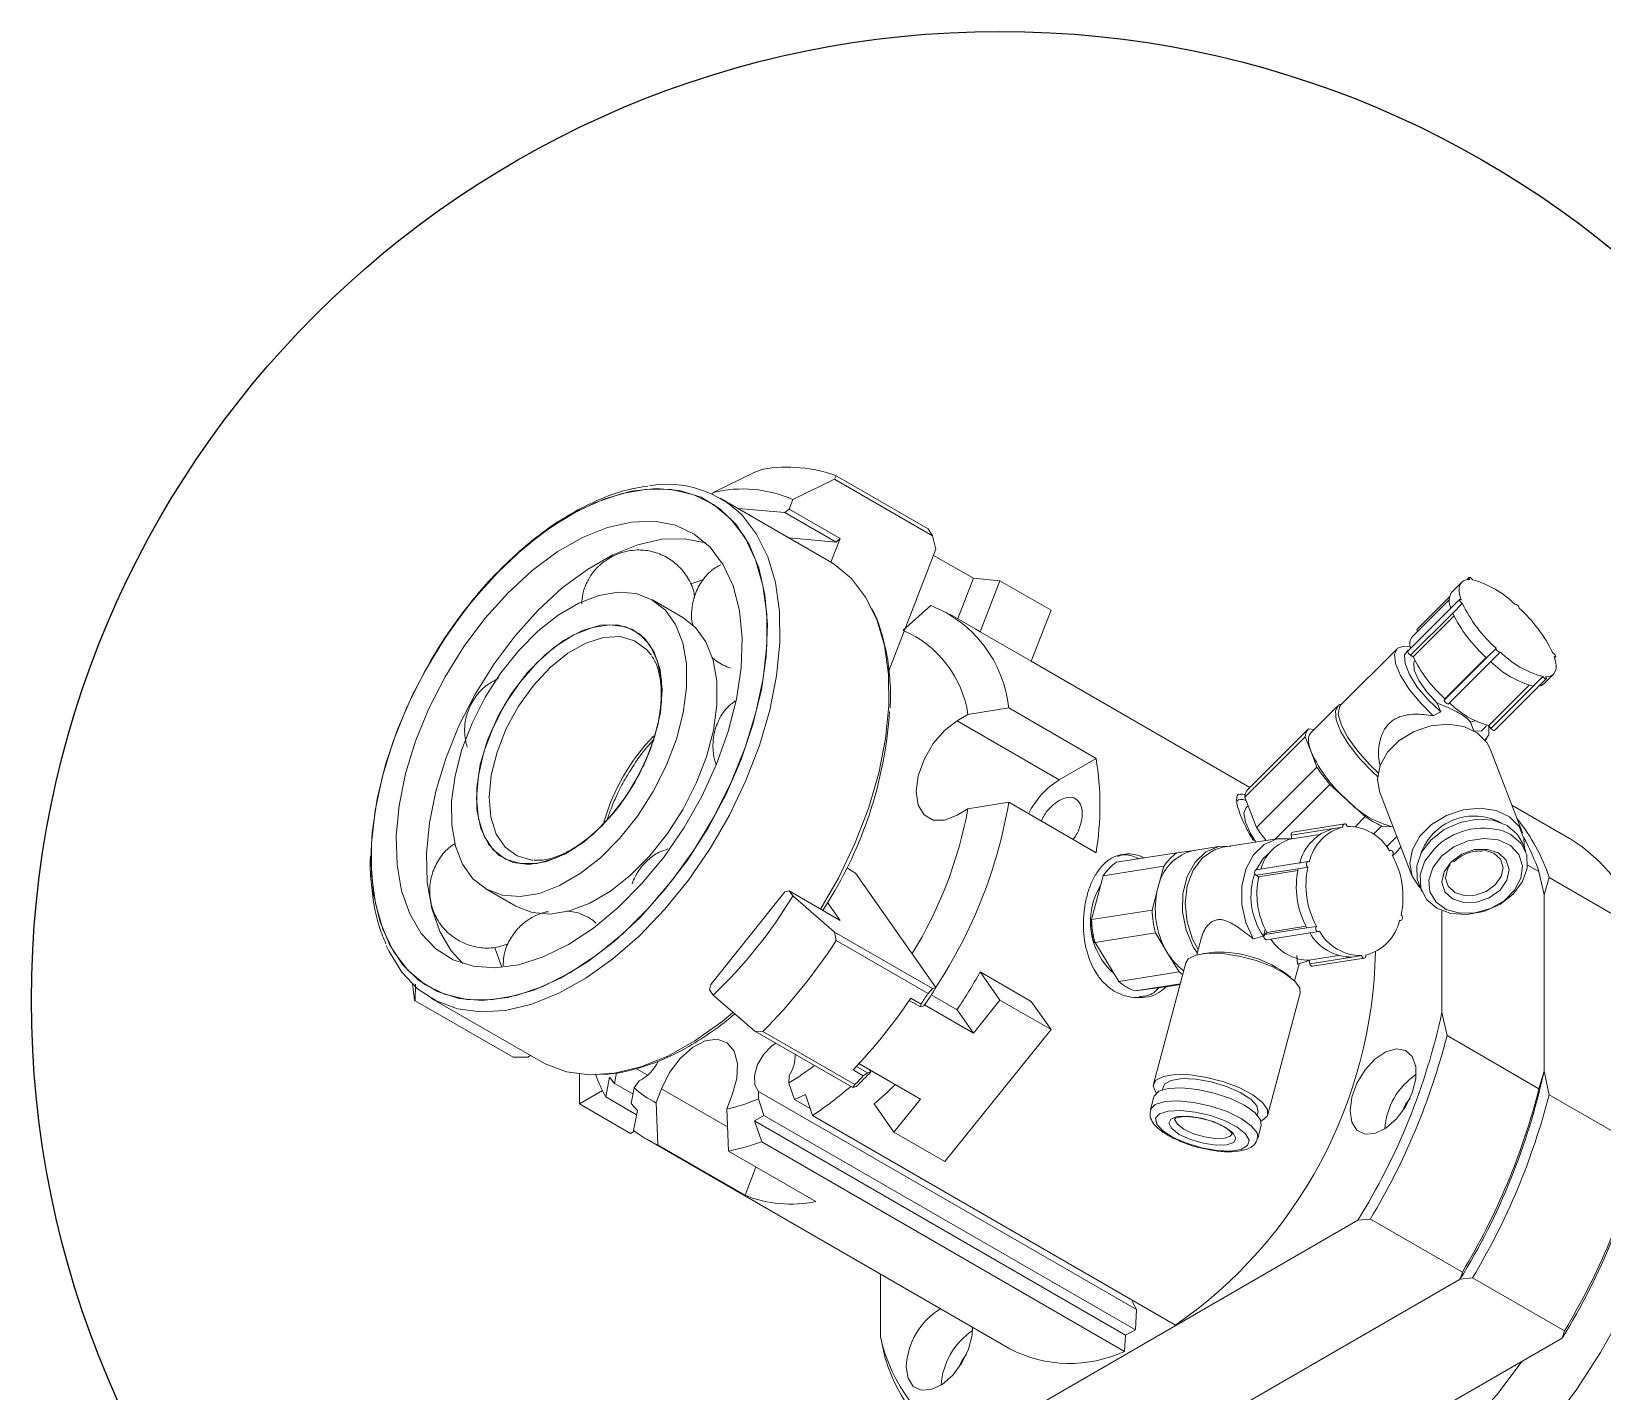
# Model space of a CAD drawing. Header units: millimetres. Extents: x 19 to 1665, y -46 to 1184.
# Drawn here: x 1199.2 to 1308, y 527.1 to 621.3 of the extents above; entities that cross this region are included whole.
import ezdxf

# ---------------------------------------------------------------- set-up
doc = ezdxf.new("R2010")
doc.units = ezdxf.units.MM
doc.header["$LTSCALE"] = 4
doc.layers.add('13', color=6, linetype='Continuous')

msp = doc.modelspace()

# ---------------------------------------------------------------- linework, layer by layer
at = {"color": 7, "linetype": 'Continuous', "lineweight": 18}
for p, q in [((1249.85, 590.95), (1249.29, 590.76)), ((1246.4, 589.35), (1249.29, 590.76)), ((1254.8, 590.27), (1251.91, 588.85)), ((1254.8, 590.27), (1254.92, 590.5)), ((1261.58, 586.35), (1254.8, 590.27)), ((1254.92, 590.5), (1261.28, 586.83)), ((1246.4, 589.35), (1246.36, 589.23)), ((1254.44, 584.59), (1246.89, 588.95)), ((1251.66, 588.2), (1251.91, 588.85)), ((1248.12, 588.24), (1251.37, 587.95)), ((1251.37, 587.95), (1251.66, 588.2)), ((1254.91, 585.91), (1251.37, 587.95)), ((1251.66, 588.2), (1255.2, 586.16)), ((1261.28, 586.83), (1261.58, 586.35)), ((1251.66, 586.2), (1254.91, 585.91)), ((1254.56, 584.52), (1255.2, 586.16)), ((1255.2, 586.16), (1254.91, 585.91)), ((1261.83, 585.41), (1261.58, 586.35)), ((1258.57, 577), (1261.83, 585.41)), ((1264.42, 583.4), (1261.67, 584.99)), ((1264.42, 583.4), (1263.34, 580.61)), ((1266.26, 583.23), (1264.42, 583.4)), ((1298.75, 583.45), (1298.6, 583.3)), ((1266.26, 583.23), (1264.89, 579.7)), ((1269.8, 581.19), (1266.26, 583.23)), ((1298.25, 583.13), (1297.58, 582.47)), ((1244.29, 580.69), (1242.2, 581.9)), ((1259.57, 579.8), (1261.48, 581.51)), ((1269.8, 581.19), (1268.43, 577.66)), ((1298.1, 581.93), (1294.51, 578.35)), ((1297.4, 581.93), (1294.83, 579.38)), ((1297.41, 582.12), (1295.16, 579.87)), ((1298.29, 581.66), (1297.63, 580.99)), ((1301.93, 581.62), (1301.92, 581.61)), ((1245.18, 579.99), (1244.29, 580.69)), ((1264.6, 579.88), (1262.79, 580.92)), ((1297.63, 580.99), (1294.71, 578.08)), ((1297.72, 580.8), (1294.88, 577.97)), ((1264.89, 579.7), (1268.43, 577.66)), ((1241.79, 578.47), (1242.12, 578.07)), ((1293.77, 578.52), (1289.88, 574.64)), ((1294.88, 577.97), (1294.71, 578.08)), ((1299.97, 577.89), (1297.04, 574.97)), ((1299.94, 577.92), (1297.08, 575.06)), ((1297.33, 574.7), (1300.92, 578.28)), ((1300.63, 578.55), (1299.97, 577.89)), ((1304.68, 577.9), (1304.75, 577.97)), ((1283.58, 568.92), (1268.43, 577.67)), ((1302.92, 575.99), (1300.13, 573.2)), ((1303.19, 575.93), (1300.27, 573.01)), ((1300.51, 572.86), (1304.1, 576.44)), ((1303.86, 576.59), (1303.19, 575.93)), ((1303.94, 576.1), (1304.6, 576.76)), ((1296.79, 574.15), (1296.55, 574.76)), ((1297.04, 574.97), (1297.08, 575.06)), ((1264.05, 573.96), (1263.29, 573.53)), ((1270.37, 569.45), (1263.29, 573.53)), ((1266.87, 574.42), (1264.05, 573.96)), ((1272.92, 570.93), (1266.87, 574.42)), ((1289.67, 574.58), (1287.81, 572.73)), ((1296.27, 573.88), (1296.79, 574.15)), ((1298.85, 573.43), (1299.17, 573.53)), ((1283.22, 568.25), (1287.41, 572.43)), ((1287.6, 572.94), (1283.42, 568.76)), ((1287.81, 571.38), (1287.41, 572.43)), ((1287.64, 572.97), (1288.03, 572.94)), ((1298.85, 573.43), (1299.08, 572.84)), ((1300.27, 573.01), (1300.13, 573.2)), ((1241.92, 571.82), (1242.27, 572.22)), ((1288.21, 570.33), (1287.81, 571.38)), ((1299.87, 572.18), (1299.98, 572.29)), ((1302.45, 565.77), (1300.21, 571.58)), ((1272.92, 570.93), (1270.37, 569.45)), ((1284.03, 566.15), (1288.21, 570.33)), ((1283.22, 568.25), (1284.03, 566.15)), ((1289.12, 569.13), (1285.32, 565.34)), ((1290.34, 568.01), (1289.12, 569.13)), ((1292.56, 568.63), (1294.8, 562.82)), ((1263.29, 567), (1264.05, 567.43)), ((1264.05, 567.43), (1266.87, 567.89)), ((1266.87, 567.89), (1272.92, 564.39)), ((1283.45, 567.65), (1283.32, 567.53)), ((1291.57, 566.9), (1290.34, 568.01)), ((1305.72, 565.38), (1301.71, 567.7)), ((1289.36, 566.07), (1286.44, 565.61)), ((1290.14, 566.4), (1286.55, 565.83)), ((1290.02, 566.17), (1289.36, 566.07)), ((1290.86, 566.2), (1291.57, 566.9)), ((1292.14, 565.68), (1292.7, 566.24)), ((1293.51, 566.18), (1292.7, 566.24)), ((1281.55, 564.85), (1279.69, 564.55)), ((1285.59, 565.38), (1281.7, 564.77)), ((1286.47, 565.36), (1286.44, 565.61)), ((1288.41, 565.67), (1286.47, 565.36)), ((1293.04, 564.81), (1293.76, 565.52)), ((1293.04, 564.81), (1293.76, 565.52)), ((1293.14, 564.9), (1293.09, 564.75)), ((1302.68, 564.49), (1302.43, 565.11)), ((1274.33, 563.74), (1278.51, 564.39)), ((1278.51, 564.39), (1279.71, 564.56)), ((1287.6, 563.78), (1284.02, 563.22)), ((1293.32, 564.56), (1293.23, 564.55)), ((1256.26, 562.99), (1255.65, 563.34)), ((1261.83, 555.06), (1256.26, 562.99)), ((1273.42, 562.8), (1272.61, 559.77)), ((1273.42, 562.8), (1277.61, 563.46)), ((1277.2, 561.94), (1277.61, 563.46)), ((1286.93, 563.29), (1284, 562.84)), ((1284.18, 562.73), (1284, 562.84)), ((1286.9, 563.16), (1284.18, 562.73)), ((1287.59, 563.4), (1286.93, 563.29)), ((1302.81, 563.54), (1303.6, 563.09)), ((1303.95, 561.48), (1303.6, 563.09)), ((1304.31, 562.68), (1303.95, 561.48)), ((1310.67, 559), (1304.31, 562.68)), ((1230.65, 561.89), (1232.74, 560.69)), ((1251.37, 561.68), (1246.23, 555.28)), ((1251.66, 561.75), (1251.37, 561.68)), ((1251.91, 561.4), (1251.66, 561.75)), ((1255.2, 559.71), (1251.66, 561.75)), ((1276.8, 560.43), (1277.2, 561.94)), ((1295.25, 562.34), (1295.49, 561.72)), ((1251.91, 561.4), (1254.8, 558.9)), ((1254, 560.4), (1254.62, 561.4)), ((1255.2, 559.71), (1254.33, 560.94)), ((1303.95, 549.26), (1303.95, 561.48)), ((1272.61, 559.77), (1276.8, 560.43)), ((1293.94, 559.7), (1294.03, 559.71)), ((1296.88, 553.34), (1296.88, 560.37)), ((1254.92, 558.32), (1254.8, 558.9)), ((1254.8, 558.9), (1261.58, 554.99)), ((1261.28, 554.64), (1254.92, 558.32)), ((1277.03, 558.84), (1272.85, 558.18)), ((1277.85, 557.49), (1277.03, 558.84)), ((1280.23, 558.54), (1279.91, 557.33)), ((1283.81, 558.44), (1284.52, 558.62)), ((1284.52, 558.62), (1284.64, 559.07)), ((1287.52, 559.19), (1284.6, 558.73)), ((1284.6, 558.73), (1284.74, 558.88)), ((1284.73, 558.37), (1288.32, 558.93)), ((1287.46, 559.3), (1284.74, 558.88)), ((1288.19, 559.29), (1287.52, 559.19)), ((1272.85, 558.18), (1274.49, 555.49)), ((1278.67, 556.14), (1277.85, 557.49)), ((1280.77, 557.47), (1280.28, 557.4)), ((1286.82, 557.29), (1286.87, 556.67)), ((1289.71, 557.28), (1287.69, 556.96)), ((1291.32, 557.28), (1290.65, 557.17)), ((1264.89, 556.14), (1268.43, 554.1)), ((1266.26, 554.19), (1264.89, 556.14)), ((1274.49, 555.49), (1278.67, 556.14)), ((1279.14, 556.78), (1276.9, 548.38)), ((1286.67, 555.53), (1286.98, 556.69)), ((1287.7, 556.93), (1286.87, 556.67)), ((1287.73, 556.71), (1287.69, 556.96)), ((1290.65, 557.17), (1287.73, 556.71)), ((1287.91, 556.53), (1291.5, 557.09)), ((1225.79, 555.29), (1225.77, 554.15)), ((1246.23, 555.28), (1246.15, 554.9)), ((1261.58, 554.99), (1261.83, 555.06)), ((1275.62, 554.83), (1278.75, 555.32)), ((1275.62, 554.83), (1278.07, 555.16)), ((1278.07, 555.16), (1278.74, 555.27)), ((1286.39, 555.77), (1285.99, 556.08)), ((1225.72, 554.18), (1225.77, 554.15)), ((1225.77, 554.15), (1232.55, 550.23)), ((1226.89, 554.31), (1234.44, 549.95)), ((1246.15, 554.9), (1246.4, 554.54)), ((1249.29, 552.05), (1246.4, 554.54)), ((1260.75, 553.72), (1259.98, 554.17)), ((1260.09, 554.32), (1260.8, 553.91)), ((1261.58, 554.99), (1261.28, 554.64)), ((1261.5, 554.55), (1263.29, 553.52)), ((1264.42, 551.91), (1266.26, 554.19)), ((1266.26, 554.19), (1269.8, 552.15)), ((1269.8, 552.15), (1268.43, 554.1)), ((1284.82, 546.27), (1287.06, 554.66)), ((1260.8, 553.91), (1260.75, 553.72)), ((1261, 553.79), (1260.75, 553.72)), ((1261.04, 553.86), (1264.42, 551.91)), ((1264.42, 551.91), (1263.29, 553.52)), ((1296.88, 553.34), (1297.24, 551.73)), ((1249.29, 552.05), (1249.85, 552.02)), ((1256.07, 548.13), (1249.29, 552.05)), ((1249.85, 552.02), (1256.22, 548.35)), ((1269.8, 552.15), (1262.45, 543.01)), ((1297.24, 551.73), (1303.6, 548.05)), ((1232.55, 550.23), (1233.56, 550.24)), ((1233.56, 550.24), (1233.75, 550.35)), ((1256.32, 549.59), (1257.08, 549.15)), ((1260.75, 547.33), (1256.5, 549.79)), ((1237.13, 549.07), (1237.13, 547)), ((1238.97, 547.48), (1239.22, 548.86)), ((1239.22, 548.86), (1239.56, 548.42)), ((1239.7, 549.16), (1239.56, 548.42)), ((1240.92, 548.12), (1241.28, 548.6)), ((1241.08, 549.44), (1241.87, 548.99)), ((1251.65, 548.44), (1251.67, 548.96)), ((1256.8, 548.94), (1256.09, 549.35)), ((1257.08, 549.15), (1256.8, 548.94)), ((1257.08, 549.15), (1257.32, 549.22)), ((1257.32, 549.22), (1257.21, 549.38)), ((1303.6, 548.05), (1303.95, 549.26)), ((1303.95, 549.26), (1304.31, 547.64)), ((1237.13, 547), (1238.73, 547.92)), ((1238.97, 547.48), (1241.09, 546.25)), ((1240.84, 547.69), (1239.56, 548.42)), ((1240.72, 547.03), (1240.92, 548.12)), ((1242.81, 548.05), (1242.44, 547.09)), ((1247.39, 545.41), (1242.81, 548.05)), ((1247.34, 546.65), (1247.71, 547.62)), ((1249.55, 547.86), (1249.53, 547.35)), ((1249.55, 547.86), (1275.72, 532.76)), ((1252.04, 547.31), (1251.65, 548.44)), ((1252.04, 547.31), (1252.79, 547.65)), ((1252.79, 547.65), (1253.29, 546.2)), ((1256.22, 548.35), (1256.07, 548.13)), ((1256.32, 548.2), (1256.07, 548.13)), ((1276.92, 547.5), (1276.68, 546.59)), ((1277.58, 548.2), (1277.52, 547.99)), ((1310.67, 543.97), (1304.31, 547.64)), ((1237.13, 547), (1240.67, 544.96)), ((1240.72, 547.03), (1241.15, 546.55)), ((1241.15, 546.55), (1240.89, 545.17)), ((1242.44, 547.09), (1242.56, 544.17)), ((1247.46, 543.73), (1247.34, 546.65)), ((1249.53, 547.35), (1249.92, 546.21)), ((1252.04, 547.31), (1253.12, 546.68)), ((1258.91, 545.05), (1257.54, 547)), ((1258.91, 545.05), (1260.75, 547.33)), ((1284.08, 546.24), (1284.14, 546.45)), ((1249.26, 545.82), (1249.92, 546.21)), ((1249.76, 544.38), (1249.26, 545.82)), ((1249.26, 545.82), (1274.95, 530.99)), ((1275.66, 531.36), (1249.92, 546.21)), ((1278.43, 531.69), (1253.29, 546.2)), ((1278.47, 546.1), (1278.58, 546.12)), ((1284.12, 544.61), (1284.36, 545.51)), ((1240.67, 544.96), (1240.95, 545.12)), ((1241.8, 544.55), (1266.94, 530.03)), ((1242.56, 544.17), (1248.61, 540.68)), ((1249.76, 544.38), (1274.9, 529.86)), ((1262.45, 543.01), (1258.91, 545.05)), ((1253.51, 540.24), (1247.46, 543.73)), ((1249.36, 542.63), (1248.61, 540.68)), ((1263.81, 523.21), (1291.06, 538.94)), ((1291.93, 539.03), (1291.06, 538.94)), ((1291.93, 539.03), (1298.3, 535.36)), ((1257.99, 535.2), (1257.99, 530.89)), ((1270.88, 519.13), (1298.13, 534.86)), ((1298.13, 534.86), (1298.3, 535.36)), ((1299, 534.95), (1298.13, 534.86)), ((1305.37, 531.28), (1299, 534.95)), ((1275.72, 532.76), (1275.66, 531.36)), ((1274.95, 530.99), (1275.66, 531.36)), ((1305.2, 530.78), (1305.37, 531.28)), ((1258.34, 529.28), (1257.99, 530.89)), ((1274.9, 529.86), (1274.95, 530.99)), ((1305.2, 530.78), (1277.95, 515.05))]:
    msp.add_line(p, q, dxfattribs=at)
at = {"color": 7, "linetype": 'Continuous', "lineweight": 18, "flags": 128}
for points in [[(1222.71, 564.52), (1222.79, 565.79), (1223.12, 568.12), (1223.71, 570.51), (1224.53, 572.93), (1225.57, 575.33), (1226.82, 577.66), (1228.24, 579.89), (1229.82, 581.97), (1231.52, 583.86), (1233.31, 585.53), (1235.16, 586.95), (1237.03, 588.08), (1238.9, 588.91), (1240.71, 589.43), (1242.45, 589.62)], [(1242.45, 589.62), (1244.07, 589.48), (1245.56, 589.01), (1246.87, 588.22), (1247.99, 587.13), (1248.89, 585.75), (1249.56, 584.12), (1249.98, 582.26), (1250.16, 580.2), (1250.08, 577.99), (1249.74, 575.67), (1249.15, 573.28), (1248.33, 570.86), (1247.29, 568.46), (1246.05, 566.12), (1244.62, 563.89), (1243.04, 561.82), (1241.34, 559.92), (1239.55, 558.25), (1237.7, 556.84), (1235.83, 555.71), (1233.97, 554.87), (1232.15, 554.36), (1230.41, 554.17), (1228.79, 554.31), (1227.31, 554.78), (1226, 555.57), (1224.88, 556.66), (1223.98, 558.03), (1223.3, 559.67), (1222.88, 561.53), (1222.71, 563.58), (1222.71, 564.52)], [(1225.24, 556.27), (1224.26, 557.55), (1223.51, 559.1), (1223, 560.89), (1222.74, 562.88), (1222.74, 565.04), (1222.99, 567.33), (1223.49, 569.7), (1224.23, 572.11), (1225.2, 574.52), (1226.38, 576.88), (1227.74, 579.15), (1229.27, 581.28), (1230.93, 583.24), (1232.69, 584.99), (1234.52, 586.49), (1236.39, 587.72), (1238.26, 588.66), (1240.09, 589.28), (1241.86, 589.58), (1243.52, 589.55), (1245.06, 589.19), (1246.43, 588.51), (1247.61, 587.52), (1248.59, 586.24), (1249.34, 584.69), (1249.85, 582.91), (1250.11, 580.92), (1250.11, 578.76), (1249.86, 576.47), (1249.36, 574.1), (1248.62, 571.68), (1247.65, 569.28), (1246.47, 566.91), (1245.11, 564.65), (1243.58, 562.51), (1241.92, 560.56), (1240.16, 558.81), (1238.33, 557.31), (1236.46, 556.08), (1234.59, 555.14), (1232.76, 554.52), (1230.99, 554.22), (1229.33, 554.24), (1227.79, 554.6), (1226.42, 555.28), (1225.24, 556.27)], [(1248.43, 587.74), (1249.41, 586.45), (1250.18, 584.89), (1250.71, 583.1), (1250.99, 581.11), (1251.02, 578.94), (1250.79, 576.65), (1250.32, 574.26), (1249.61, 571.83), (1248.67, 569.4), (1247.53, 567), (1246.19, 564.69), (1244.69, 562.5), (1243.04, 560.47), (1241.29, 558.65), (1239.46, 557.05), (1237.58, 555.72), (1235.7, 554.66), (1233.83, 553.92), (1232.01, 553.48), (1230.29, 553.37), (1228.68, 553.59), (1227.22, 554.13), (1225.93, 554.98), (1224.84, 556.13), (1223.96, 557.55), (1223.76, 557.98)], [(1246.2, 585.55), (1247.1, 584.34), (1247.78, 582.87), (1248.22, 581.17), (1248.4, 579.26), (1248.33, 577.21), (1248.01, 575.03), (1247.44, 572.79), (1246.63, 570.53), (1245.61, 568.3), (1244.39, 566.15), (1243, 564.12), (1241.47, 562.26), (1239.83, 560.6), (1238.12, 559.18), (1236.38, 558.03), (1234.63, 557.18), (1232.93, 556.64), (1231.29, 556.43), (1229.77, 556.54), (1228.39, 556.99), (1227.18, 557.75), (1226.17, 558.81), (1225.38, 560.16), (1224.82, 561.75), (1224.51, 563.56), (1224.45, 565.54), (1224.65, 567.67), (1225.1, 569.88), (1225.79, 572.13), (1226.7, 574.38), (1227.83, 576.58), (1229.14, 578.68), (1230.6, 580.63), (1232.19, 582.4), (1233.86, 583.94), (1235.6, 585.23), (1237.35, 586.23), (1239.08, 586.93), (1240.75, 587.3), (1242.33, 587.35), (1243.79, 587.07), (1245.09, 586.46), (1246.2, 585.55)], [(1245.88, 585.86), (1245.88, 585.86), (1244.42, 586.14), (1242.84, 586.1), (1241.17, 585.72), (1239.44, 585.02), (1237.69, 584.02), (1235.95, 582.73), (1234.28, 581.19), (1232.69, 579.42), (1231.23, 577.47), (1229.92, 575.37), (1228.79, 573.18), (1227.88, 570.93), (1227.19, 568.67), (1226.74, 566.46), (1226.54, 564.34), (1226.6, 562.35), (1226.91, 560.54), (1227.47, 558.95), (1228.26, 557.61), (1229.06, 556.73)], [(1255.98, 583.38), (1254.78, 584.38), (1254.44, 584.59)], [(1253.84, 560.49), (1255.08, 562.64), (1256.22, 565.04), (1257.16, 567.47), (1257.87, 569.91), (1258.34, 572.29), (1258.57, 574.59), (1258.54, 576.75), (1258.26, 578.74), (1257.73, 580.54), (1256.96, 582.09), (1255.98, 583.38)], [(1298.8, 583.32), (1298.56, 583.3), (1298.37, 583.23), (1298.23, 583.11), (1298.12, 582.95), (1298.07, 582.75), (1298.06, 582.5), (1298.11, 582.22), (1298.2, 581.91)], [(1298.8, 583.32), (1298.76, 583.37), (1298.74, 583.42), (1298.75, 583.45), (1298.78, 583.46), (1298.83, 583.45), (1298.88, 583.41), (1298.94, 583.36), (1298.99, 583.3)], [(1243.09, 581.2), (1242.16, 581.92), (1241.07, 582.34), (1239.83, 582.44), (1238.49, 582.21), (1237.09, 581.68), (1235.66, 580.85), (1234.26, 579.74), (1232.93, 578.4), (1231.7, 576.86), (1230.61, 575.17), (1229.71, 573.38), (1229, 571.54), (1228.52, 569.72), (1228.28, 567.96), (1228.29, 566.32), (1228.55, 564.85), (1229.04, 563.6), (1229.76, 562.6), (1230.69, 561.87), (1231.78, 561.46), (1233.02, 561.36), (1234.36, 561.58), (1235.76, 562.12), (1237.19, 562.95), (1238.59, 564.05), (1239.92, 565.39), (1241.15, 566.93), (1242.24, 568.63), (1243.14, 570.42), (1243.85, 572.25), (1244.33, 574.08), (1244.56, 575.83), (1244.56, 577.47), (1244.3, 578.94), (1243.8, 580.2), (1243.09, 581.2)], [(1244.85, 583.02), (1245.47, 583.23), (1245.66, 583.29)], [(1298.29, 581.66), (1298.24, 581.7), (1298.18, 581.75), (1298.13, 581.81), (1298.1, 581.87), (1298.09, 581.91), (1298.11, 581.93), (1298.15, 581.93), (1298.2, 581.91)], [(1301.93, 581.61), (1301.95, 581.62), (1301.99, 581.62), (1302.04, 581.59), (1302.1, 581.54), (1302.16, 581.49), (1302.2, 581.43), (1302.22, 581.38), (1302.22, 581.34)], [(1239.25, 580.18), (1238.03, 580), (1236.74, 579.48), (1235.44, 578.65), (1234.19, 577.55), (1233.02, 576.21), (1232, 574.7), (1231.15, 573.07), (1230.52, 571.39), (1230.14, 569.74), (1230.01, 568.17), (1230.14, 566.75), (1230.54, 565.55), (1231.17, 564.6), (1232.02, 563.96), (1233.05, 563.64), (1234.22, 563.65), (1235.47, 564.01), (1236.77, 564.68), (1238.06, 565.66), (1239.27, 566.88), (1240.37, 568.32), (1241.31, 569.9), (1242.05, 571.56), (1242.56, 573.23), (1242.82, 574.85), (1242.82, 576.35), (1242.55, 577.67), (1242.04, 578.75), (1241.29, 579.55), (1240.35, 580.03), (1239.25, 580.18)], [(1241.67, 579.23), (1242.31, 578.29), (1242.72, 577.09), (1242.86, 575.68), (1242.74, 574.11), (1242.36, 572.46), (1241.74, 570.78), (1240.9, 569.14), (1239.88, 567.62), (1238.71, 566.28), (1237.46, 565.16), (1236.16, 564.32), (1234.87, 563.79), (1233.64, 563.59), (1232.53, 563.73), (1231.58, 564.21), (1230.83, 565), (1230.3, 566.08), (1230.03, 567.39), (1230.02, 568.88), (1230.27, 570.5), (1230.77, 572.18), (1231.5, 573.85), (1232.44, 575.43), (1233.54, 576.87), (1234.76, 578.11), (1236.04, 579.09), (1237.34, 579.78), (1238.6, 580.15), (1239.78, 580.18), (1240.82, 579.86), (1241.67, 579.23)], [(1233.94, 563.88), (1233.83, 563.89), (1232.82, 564.17), (1231.99, 564.78), (1231.37, 565.69), (1231, 566.86), (1230.88, 568.24), (1231.03, 569.76), (1231.43, 571.37), (1232.07, 572.99), (1232.92, 574.54), (1233.95, 575.98), (1235.1, 577.22), (1236.33, 578.21), (1237.59, 578.92), (1238.81, 579.31), (1239.96, 579.37), (1240.96, 579.08), (1241.79, 578.47), (1241.79, 578.47)], [(1232.74, 560.69), (1232.78, 560.67), (1233.87, 560.25), (1235.11, 560.15), (1236.45, 560.37), (1237.85, 560.91), (1239.28, 561.74), (1240.68, 562.85), (1242.01, 564.19), (1243.24, 565.73), (1244.33, 567.42), (1245.23, 569.21), (1245.94, 571.04), (1246.42, 572.87), (1246.65, 574.63), (1246.65, 576.27), (1246.39, 577.74), (1245.89, 578.99), (1245.18, 579.99)], [(1264.6, 579.88), (1264.7, 579.82), (1264.89, 579.7)], [(1295.2, 579.74), (1295.17, 579.79), (1295.15, 579.84), (1295.16, 579.87), (1295.16, 579.87)], [(1296.27, 573.88), (1295.37, 574.79), (1294.59, 575.75), (1294.01, 576.68), (1293.67, 577.5), (1293.6, 578.14), (1293.8, 578.56), (1294.27, 578.7), (1294.68, 578.65)], [(1294.61, 578.44), (1294.54, 578.42), (1294.29, 578.09), (1294.32, 577.51), (1294.62, 576.75), (1295.17, 575.87), (1295.92, 574.98), (1296.79, 574.15)], [(1294.71, 578.08), (1294.65, 578.12), (1294.59, 578.17), (1294.54, 578.23), (1294.51, 578.29), (1294.51, 578.33), (1294.51, 578.35)], [(1300.92, 578.29), (1300.9, 578.27), (1300.86, 578.28), (1300.81, 578.3), (1300.75, 578.35), (1300.69, 578.41), (1300.65, 578.47), (1300.63, 578.52), (1300.63, 578.55)], [(1304.05, 576.58), (1304.29, 576.6), (1304.48, 576.67), (1304.62, 576.78), (1304.72, 576.94), (1304.78, 577.15), (1304.78, 577.39), (1304.74, 577.67), (1304.65, 577.99)], [(1304.55, 578.24), (1304.61, 578.2), (1304.67, 578.14), (1304.72, 578.08), (1304.75, 578.03), (1304.76, 577.99), (1304.74, 577.96), (1304.7, 577.96), (1304.65, 577.99)], [(1295.01, 577.71), (1294.92, 577.56), (1294.95, 577.04), (1295.27, 576.33), (1295.83, 575.54), (1296.55, 574.76)], [(1304.05, 576.58), (1304.09, 576.52), (1304.11, 576.47), (1304.1, 576.44), (1304.07, 576.43), (1304.02, 576.45), (1303.97, 576.48), (1303.91, 576.53), (1303.86, 576.59)], [(1289.98, 574.74), (1289.73, 574.63), (1289.5, 574.22), (1289.56, 573.59), (1289.88, 572.77), (1290.45, 571.84), (1291.22, 570.87), (1292.12, 569.95), (1292.42, 569.68)], [(1289.88, 574.64), (1289.78, 574.51), (1289.7, 573.98), (1289.91, 573.24), (1290.37, 572.37), (1291.05, 571.42), (1291.89, 570.48), (1292.45, 569.94)], [(1297.33, 574.7), (1297.31, 574.69), (1297.27, 574.7), (1297.22, 574.73), (1297.16, 574.77), (1297.1, 574.83), (1297.06, 574.89), (1297.04, 574.94), (1297.04, 574.97)], [(1263.29, 567), (1262.42, 566.65), (1261.63, 566.66), (1261.01, 567.02), (1260.6, 567.7), (1260.47, 568.63), (1260.6, 569.72), (1261.01, 570.86), (1261.63, 571.95), (1262.42, 572.87), (1263.29, 573.53)], [(1287.81, 572.73), (1287.81, 572.72), (1287.69, 572.54), (1287.64, 572.32), (1287.64, 572.05), (1287.7, 571.73), (1287.81, 571.38)], [(1300.21, 571.58), (1299.98, 572.02), (1299.32, 572.69), (1298.4, 573.13), (1297.3, 573.3), (1296.11, 573.18), (1294.96, 572.79), (1293.92, 572.17), (1293.11, 571.36), (1292.59, 570.43), (1292.41, 569.48), (1292.56, 568.63)], [(1299.13, 572.81), (1299.62, 572.84), (1299.91, 573.14), (1299.93, 573.24)], [(1300.11, 573.2), (1300.13, 573.14), (1300.13, 572.55), (1299.86, 572.2), (1299.85, 572.2)], [(1300.51, 572.86), (1300.48, 572.85), (1300.44, 572.87), (1300.38, 572.9), (1300.32, 572.96), (1300.27, 573.01)], [(1283.99, 565.13), (1283.61, 565.73), (1283.26, 566.51), (1283.16, 567.13), (1283.32, 567.53)], [(1302.59, 564.7), (1302.56, 565.38), (1302.22, 566.21), (1301.56, 566.88), (1300.64, 567.32), (1299.53, 567.48), (1298.35, 567.37), (1297.19, 566.98), (1296.16, 566.35), (1295.35, 565.54), (1294.83, 564.62), (1294.65, 563.67), (1294.82, 562.78), (1295.32, 562.02), (1295.41, 561.94)], [(1290.02, 566.17), (1290.02, 566.25), (1290.04, 566.32), (1290.09, 566.37), (1290.14, 566.4), (1290.2, 566.39), (1290.25, 566.35), (1290.3, 566.29), (1290.32, 566.21)], [(1302.43, 565.11), (1302.12, 565.67), (1301.4, 566.28), (1300.43, 566.64), (1299.31, 566.72), (1298.14, 566.5), (1297.04, 566.01), (1296.12, 565.3), (1295.46, 564.43), (1295.14, 563.5), (1295.17, 562.59), (1295.25, 562.34)], [(1282.25, 564.85), (1281.43, 564.82), (1280.53, 564.45), (1279.78, 563.74), (1279.23, 562.75), (1278.93, 561.58), (1278.91, 560.3), (1279.15, 559.04), (1279.65, 557.88), (1279.94, 557.45)], [(1283.81, 558.44), (1283.29, 559.56), (1283.01, 560.81), (1283.02, 562.08), (1283.29, 563.26), (1283.82, 564.25), (1284.56, 564.97), (1285.44, 565.35), (1286.39, 565.37), (1286.45, 565.36)], [(1301.15, 565.88), (1301.64, 565.65), (1302.36, 565.04), (1302.75, 564.24), (1302.79, 563.33), (1302.46, 562.4), (1301.81, 561.53), (1300.88, 560.82), (1299.78, 560.33), (1298.61, 560.11), (1297.49, 560.19), (1296.53, 560.55), (1295.81, 561.16), (1295.41, 561.96), (1295.38, 562.87), (1295.65, 563.7)], [(1296.84, 564.15), (1296.24, 563.36), (1295.97, 562.5), (1296.05, 561.68), (1296.47, 560.97), (1297.18, 560.46), (1298.12, 560.2), (1299.17, 560.23), (1300.23, 560.53), (1301.18, 561.07), (1301.91, 561.8), (1302.35, 562.64), (1302.45, 563.49), (1302.2, 564.27), (1301.62, 564.89), (1300.78, 565.28), (1299.77, 565.39), (1298.7, 565.23), (1297.69, 564.8), (1296.84, 564.15)], [(1281.7, 564.77), (1281.11, 564.6), (1280.29, 564.04), (1279.65, 563.19), (1279.24, 562.1), (1279.09, 560.87), (1279.22, 559.6), (1279.61, 558.4), (1280, 557.7)], [(1284.99, 564.44), (1284.5, 563.99), (1284.02, 563.22)], [(1287.59, 563.4), (1287.54, 563.44), (1287.5, 563.51), (1287.49, 563.59), (1287.49, 563.66), (1287.52, 563.73), (1287.57, 563.77), (1287.63, 563.78), (1287.69, 563.76)], [(1293.25, 564.52), (1293.3, 564.55), (1293.36, 564.56), (1293.42, 564.53), (1293.46, 564.48), (1293.49, 564.41), (1293.5, 564.33), (1293.48, 564.25), (1293.45, 564.2)], [(1293.46, 564.17), (1293.73, 564.43), (1294.04, 564.8)], [(1295.65, 563.7), (1295.7, 563.81), (1296.36, 564.67)], [(1297.51, 563.77), (1298.25, 564.3), (1299.13, 564.61), (1300.03, 564.63), (1300.8, 564.38), (1301.33, 563.88), (1301.53, 563.22), (1301.38, 562.49), (1300.9, 561.81), (1300.16, 561.27), (1299.28, 560.97), (1298.38, 560.94), (1297.61, 561.2), (1297.08, 561.69), (1296.88, 562.36), (1297.03, 563.08), (1297.51, 563.77)], [(1297.44, 563.57), (1297.26, 563.26), (1297.13, 562.64), (1297.31, 562.07), (1297.76, 561.65), (1298.42, 561.43), (1299.18, 561.45), (1299.94, 561.71), (1300.57, 562.17), (1300.98, 562.75), (1301.11, 563.38), (1300.93, 563.94), (1300.48, 564.37), (1299.82, 564.58), (1299.63, 564.6)], [(1284, 562.84), (1283.95, 562.88), (1283.91, 562.95), (1283.9, 563.02), (1283.91, 563.1), (1283.94, 563.16), (1283.98, 563.21), (1284.02, 563.22)], [(1294.04, 560.09), (1294.1, 560.05), (1294.13, 559.98), (1294.15, 559.9), (1294.14, 559.83), (1294.11, 559.76), (1294.06, 559.72), (1294.01, 559.71), (1293.95, 559.73)], [(1284.73, 558.37), (1284.69, 558.37), (1284.63, 558.4), (1284.58, 558.45), (1284.55, 558.52), (1284.55, 558.6), (1284.56, 558.67), (1284.6, 558.73)], [(1288.38, 558.97), (1288.33, 558.94), (1288.28, 558.93), (1288.22, 558.96), (1288.17, 559.01), (1288.14, 559.08), (1288.14, 559.16), (1288.15, 559.24), (1288.19, 559.29)], [(1231.77, 556.46), (1231.77, 556.46), (1231.28, 557.82)], [(1287.06, 554.66), (1287.04, 555.01), (1286.69, 555.51), (1286.03, 556.02), (1285.11, 556.51), (1284.01, 556.93), (1282.83, 557.24), (1281.67, 557.41), (1280.64, 557.44), (1279.83, 557.31), (1279.3, 557.04), (1279.14, 556.78)], [(1291.61, 557.32), (1291.61, 557.24), (1291.59, 557.17), (1291.55, 557.12), (1291.5, 557.09), (1291.44, 557.1), (1291.38, 557.14), (1291.34, 557.2), (1291.32, 557.28)], [(1278.67, 556.14), (1278.81, 556.04), (1278.92, 555.95)], [(1287.91, 556.53), (1287.91, 556.53), (1287.85, 556.54), (1287.79, 556.58), (1287.75, 556.64), (1287.73, 556.71)], [(1225.72, 554.18), (1225.61, 554.95), (1225.57, 555.31)], [(1234.44, 549.95), (1234.77, 549.77), (1236.23, 549.23), (1237.84, 549.02), (1239.57, 549.12), (1241.38, 549.56), (1243.25, 550.31), (1245.13, 551.36), (1247.01, 552.69), (1247.74, 553.3)], [(1242.81, 548.05), (1243.37, 549.17), (1244.11, 550.15), (1244.97, 550.91), (1245.85, 551.37), (1246.68, 551.48), (1247.37, 551.23), (1247.85, 550.65), (1248.08, 549.8), (1248.03, 548.75), (1247.71, 547.62)], [(1249.55, 547.86), (1249.29, 548.32), (1249.27, 548.98), (1249.48, 549.73), (1249.9, 550.45), (1250.44, 551), (1250.75, 551.2)], [(1290.51, 546.53), (1290.63, 545.74), (1290.99, 545.18), (1291.55, 544.91), (1292.24, 544.96), (1292.99, 545.32), (1293.73, 545.96), (1294.36, 546.8), (1294.82, 547.76), (1295.07, 548.73), (1295.07, 549.6), (1294.82, 550.29), (1294.36, 550.71), (1293.73, 550.82), (1292.99, 550.61), (1292.24, 550.1), (1291.55, 549.35), (1290.99, 548.44), (1290.63, 547.46), (1290.51, 546.53)], [(1284.35, 545.81), (1284.43, 545.85), (1284.79, 546.18), (1284.8, 546.61), (1284.45, 547.11), (1283.79, 547.62), (1282.87, 548.11), (1281.77, 548.53), (1280.59, 548.84), (1279.43, 549.02), (1278.4, 549.04), (1277.59, 548.91), (1277.07, 548.64), (1276.88, 548.26), (1277.05, 547.79), (1277.08, 547.75)], [(1284.14, 546.45), (1284.06, 546.86), (1283.64, 547.32), (1282.91, 547.79), (1281.96, 548.2), (1280.89, 548.52), (1279.82, 548.71), (1278.86, 548.75), (1278.12, 548.63), (1277.67, 548.37), (1277.58, 548.2)], [(1313.64, 548.55), (1313.52, 546.01), (1313.15, 543.37), (1312.53, 540.65), (1311.69, 537.89), (1310.62, 535.14), (1309.34, 532.42), (1307.87, 529.78), (1306.23, 527.24), (1304.45, 524.86), (1302.54, 522.65), (1300.53, 520.64), (1298.45, 518.87), (1296.32, 517.36), (1294.19, 516.12), (1292.06, 515.18), (1289.98, 514.55), (1287.97, 514.24), (1286.06, 514.24), (1284.28, 514.57), (1282.64, 515.21), (1282.26, 515.42)], [(1284.36, 545.51), (1284.31, 545.91), (1283.92, 546.4), (1283.2, 546.91), (1282.23, 547.37), (1281.11, 547.75), (1279.94, 548.01), (1278.84, 548.12), (1277.92, 548.08), (1277.26, 547.88), (1276.94, 547.54), (1276.92, 547.5)], [(1294.68, 547.41), (1294.36, 546.96), (1294.13, 546.45)], [(1276.68, 546.6), (1276.69, 546.63), (1277.02, 546.97), (1277.68, 547.17)], [(1277.91, 546.51), (1277.32, 546.32), (1277.04, 546.01), (1277.12, 545.6), (1277.54, 545.14), (1278.26, 544.68), (1279.19, 544.28), (1280.25, 543.96), (1281.3, 543.78), (1282.25, 543.74), (1282.98, 543.85), (1283.42, 544.11), (1283.52, 544.48), (1283.27, 544.92), (1282.69, 545.38), (1281.86, 545.82), (1280.85, 546.19), (1279.78, 546.44), (1278.76, 546.55), (1277.91, 546.51)], [(1277.68, 547.17), (1278.6, 547.22), (1279.7, 547.11), (1280.87, 546.85), (1281.99, 546.47), (1282.96, 546), (1283.67, 545.49), (1284.07, 545), (1284.12, 544.61)], [(1278.58, 546.12), (1279.32, 546.15), (1280.21, 546.01), (1281.1, 545.75), (1281.87, 545.4), (1282.4, 545), (1282.61, 544.63), (1282.46, 544.34), (1281.98, 544.17), (1281.24, 544.14), (1280.35, 544.28), (1279.46, 544.54), (1278.68, 544.89), (1278.16, 545.29), (1277.95, 545.66), (1278.1, 545.95), (1278.47, 546.1)], [(1278.38, 545.99), (1278.38, 545.9), (1278.55, 545.59), (1279, 545.25), (1279.66, 544.94), (1280.43, 544.72), (1281.18, 544.61), (1281.81, 544.63), (1282.22, 544.77), (1282.34, 544.92)], [(1275.72, 532.76), (1275.46, 533.22), (1275.42, 533.42)], [(1309.34, 532.42), (1307.87, 529.78), (1306.23, 527.24), (1304.45, 524.86), (1302.54, 522.65), (1300.53, 520.64), (1298.45, 518.87), (1296.32, 517.36), (1294.19, 516.12), (1292.06, 515.18), (1289.98, 514.55), (1287.97, 514.24), (1286.06, 514.24), (1284.28, 514.57), (1282.64, 515.21), (1282.26, 515.42)], [(1259.77, 528.79), (1259.9, 528), (1260.26, 527.44), (1260.81, 527.17), (1261.51, 527.22), (1262.26, 527.58), (1262.99, 528.22), (1263.63, 529.06), (1264.09, 530.02), (1264.34, 530.99), (1264.37, 531.52)], [(1263.95, 529.67), (1263.62, 529.22), (1263.39, 528.71)], [(1302.42, 529.17), (1300.77, 526.98), (1298.86, 524.77), (1296.85, 522.76), (1294.77, 520.99), (1292.65, 519.48), (1290.51, 518.25), (1288.39, 517.31), (1286.31, 516.68), (1284.3, 516.36), (1282.39, 516.37), (1280.74, 516.65)]]:
    msp.add_lwpolyline(points, dxfattribs=at)
at = {"color": 7, "linetype": 'Continuous', "lineweight": 18}
for centre, radius, start, end in [((1251.55, 581.34), 9.76, 69.8009, 99.9801), ((1243.21, 582.56), 7.35, 44.8087, 99.5704), ((1248.43, 581), 8.59, 66.0998, 103.6812), ((1298.5, 581.84), 1.12, 145.3815, 206.8572), ((1297.26, 576.91), 6.62, 45.1881, 74.8173), ((1258.33, 573.52), 8.59, 5.9803, 68.4918), ((1307.33, 586.03), 10.04, 205.8253, 228.1328), ((1295.52, 573.86), 10.04, 25.8253, 48.1328), ((1306.66, 585.37), 10.04, 205.8253, 228.1328), ((1256.63, 572.9), 7.49, 8.1575, 66.919), ((1295.5, 578.84), 0.857, 140.9915, 200.8387), ((1303.42, 582.12), 9.49, 205.89, 228.0681), ((1305.59, 582.99), 6.62, 225.1881, 254.8173), ((1304.93, 582.32), 6.62, 225.1881, 254.8173), ((1303.49, 576.58), 0.659, 278.4568, 312.9256), ((1301.78, 579.24), 6.26, 225.2758, 254.7296), ((1230.38, 576.01), 28.29, 328.8904, 356.2912), ((1252.42, 562.66), 14.12, 135.8749, 164.1832), ((1288.13, 572.44), 0.726, 132.8961, 181.1023), ((1296.82, 575.52), 9.91, 204.7155, 229.2425), ((1253.48, 567.66), 19.71, 350.462, 9.538), ((1297.69, 576.52), 11.32, 213.1687, 220.7894), ((1273.55, 564.42), 5.95, 122.3312, 153.247), ((1283.96, 568.26), 0.74, 137.3245, 180.8578), ((1235.06, 572.85), 29.49, 328.4224, 349.4233), ((1233.9, 573.5), 33.45, 326.5846, 350.3436), ((1295.07, 572.53), 6.54, 223.6798, 256.3255), ((1293.26, 572.18), 11.02, 213.1202, 219.0044), ((1290.21, 562.91), 3.27, 105.0152, 166.8181), ((1290.87, 563.02), 3.27, 105.0152, 166.8181), ((1290.34, 562.87), 3.35, 29.6042, 90.4012), ((1295.88, 573.05), 7.51, 234.9891, 245.0163), ((1299.12, 563), 3.94, 61.7399, 160.4031), ((1299.74, 561.38), 4.72, 72.5682, 135.6889), ((1292.02, 558.57), 12.96, 18.4732, 39.0773), ((1287.26, 562.42), 3.05, 104.9838, 163.8775), ((1286.61, 565.66), 0.18, 108.6872, 196.5491), ((1290.26, 558.51), 14.1, 18.942, 29.353), ((1299.76, 555.64), 11.42, 17.128, 58.5101), ((1276.3, 560.92), 3.44, 125.0335, 146.7999), ((1280.43, 561.36), 3.28, 102.1746, 169.6587), ((1280.49, 561.57), 3.44, 125.0335, 146.7999), ((1288.28, 561.35), 5.9, 347.7029, 28.8694), ((1288.54, 561.39), 4.89, 161.3627, 214.5401), ((1289.63, 561.56), 5.57, 167.8182, 208.7541), ((1292.69, 562.04), 5.9, 167.7029, 208.8694), ((1293.36, 562.14), 5.9, 167.7029, 208.8694), ((1277.35, 559.63), 4.82, 148.152, 228.8159), ((1282.89, 560.5), 5.87, 165.7368, 210.8355), ((1223.15, 578.87), 33.66, 313.697, 328.7139), ((1277.24, 559.61), 4.69, 179.8434, 198.0005), ((1279.07, 559.9), 6.46, 181.1434, 195.4289), ((1283.26, 560.56), 6.46, 181.1434, 195.4289), ((1290.77, 560.47), 3.27, 285.0152, 346.8181), ((1222.47, 579.21), 38.59, 315.1969, 327.2139), ((1287.67, 560.08), 3.12, 212.2737, 270.4154), ((1290.63, 560.52), 3.35, 209.6042, 270.4012), ((1291.3, 560.62), 3.35, 209.6042, 270.4012), ((1281.56, 559.68), 4.3, 210.5669, 233.3883), ((1260.02, 558.17), 32.26, 304.8022, 358.8842), ((1281.46, 549.59), 7.92, 55.1327, 95.0043), ((1233.2, 573.76), 36.26, 326.0763, 330.9284), ((1228.43, 576.05), 39.45, 325.6525, 327.854), ((1276.79, 558.17), 3.54, 229.3094, 250.696), ((1228.05, 575.98), 38.67, 316.4721, 325.9387), ((1226.79, 576.99), 41.09, 325.8402, 327.0602), ((1252, 563.11), 45.93, 328.2537, 347.7181), ((1251.37, 563.44), 47.33, 328.9677, 345.6769), ((1240, 551.15), 2.85, 296.6243, 334.8303), ((1241.12, 565.61), 20.13, 301.5243, 307.6387), ((1249.46, 550.35), 2.61, 327.7698, 1.8966), ((1248, 552.53), 10.35, 199.8882, 209.2167), ((1231.51, 573.06), 34.95, 314.9894, 316.3485), ((1233.19, 572.07), 33.23, 314.0962, 316.5642), ((1297.9, 544.91), 5, 124.0592, 175.9462), ((1259.07, 559.03), 45.93, 328.2537, 347.7181), ((1245.14, 552.7), 6.23, 227.3168, 244.3064), ((1239.79, 566.7), 24.54, 303.3675, 311.1286), ((1239.14, 568.56), 28.35, 310.4804, 314.4956), ((1257.74, 559.76), 47.33, 328.9677, 345.6769), ((1258.44, 559.35), 47.33, 328.9677, 345.6769), ((1244.74, 558.55), 12.18, 282.2954, 293.1472), ((1245.31, 550.64), 7.03, 231.0671, 246.9419), ((1245.09, 556.6), 13.08, 280.41, 290.8944), ((1266.14, 554.94), 45.93, 328.2537, 347.7181), ((1264.81, 555.68), 47.33, 328.9677, 345.6769), ((1251.79, 548.62), 8.56, 248.1948, 281.5861), ((1264.69, 528.6), 4.92, 121.2253, 177.7928), ((1267.17, 527.17), 5, 124.0592, 175.9462), ((1269.19, 533.33), 11.47, 192.3315, 242.0136), ((1271.1, 538.11), 9.08, 242.7584, 294.7554), ((1269.18, 532.6), 11.33, 197.049, 240.7824)]:
    msp.add_arc(centre, radius, start, end, dxfattribs=at)
for points, knots in [([(1241.88, 589.79), (1241.38, 589.71), (1240.34, 589.54), (1238.71, 588.97), (1237.04, 588.18), (1235.39, 587.18), (1233.79, 585.99), (1232.27, 584.65), (1230.85, 583.21), (1229.67, 581.82), (1228.66, 580.51), (1227.7, 579.13), (1227.08, 578.1), (1226.72, 577.5)], [0, 0, 0, 0, 0.091992, 0.193867, 0.2953, 0.39588, 0.495235, 0.592621, 0.686084, 0.776259, 0.841157, 0.907489, 1, 1, 1, 1]), ([(1239.35, 584.88), (1239.02, 584.67), (1238.55, 584.37), (1238.01, 583.74), (1237.63, 583.12), (1237.34, 582.37), (1237.31, 581.86), (1237.3, 581.64)], [0, 0, 0, 0, 0.291149, 0.412047, 0.615711, 0.834661, 1, 1, 1, 1]), ([(1245.11, 582.05), (1245.1, 582.19), (1245.04, 582.68), (1244.65, 583.49), (1243.96, 584.35), (1243.07, 584.96), (1242.1, 585.31), (1241.22, 585.39), (1240.42, 585.3), (1239.82, 585.12), (1239.46, 584.94), (1239.35, 584.88)], [0, 0, 0, 0, 0.055701, 0.1992732, 0.3495566, 0.4898109, 0.6276105, 0.7528339, 0.8413457, 0.9482299, 1, 1, 1, 1]), ([(1246.92, 584.34), (1246.79, 584.27), (1246.33, 584.04), (1245.71, 583.38), (1245.14, 582.42), (1244.9, 581.32), (1244.87, 580.5), (1245.01, 580.12), (1245.02, 580.08)], [0, 0, 0, 0, 0.087833, 0.307009, 0.529026, 0.752589, 0.97757, 1, 1, 1, 1]), ([(1258.65, 574.4), (1258.66, 574.53), (1258.71, 575.26), (1258.65, 576.52), (1258.45, 578.16), (1258.06, 579.69), (1257.7, 580.74), (1257.42, 581.24), (1257.38, 581.31)], [0, 0, 0, 0, 0.050717, 0.275267, 0.502167, 0.731059, 0.961953, 1, 1, 1, 1]), ([(1242.14, 578), (1242.18, 577.95), (1242.35, 577.75), (1242.57, 577.19), (1242.77, 576.35), (1242.83, 575.36), (1242.75, 574.28), (1242.63, 573.48), (1242.5, 573.06), (1242.49, 573.01)], [0, 0, 0, 0, 0.0627297, 0.2531535, 0.439696, 0.623956, 0.8053183, 0.9788397, 1, 1, 1, 1]), ([(1246.3, 577.94), (1246.41, 577.84), (1246.79, 577.5), (1247.26, 577.31), (1247.61, 577.17)], [0, 0, 0, 0, 0.279592, 1, 1, 1, 1]), ([(1231.54, 576.46), (1231.27, 576.33), (1230.68, 576.04), (1229.98, 575.31), (1229.46, 574.43), (1229.22, 573.56), (1229.15, 572.64), (1229.28, 572.06), (1229.36, 571.7)], [0, 0, 0, 0, 0.155812, 0.340286, 0.522109, 0.688635, 0.806715, 1, 1, 1, 1]), ([(1247.92, 574.91), (1247.73, 574.76), (1247.23, 574.38), (1246.7, 573.5), (1246.37, 572.42), (1246.38, 571.42), (1246.48, 570.8), (1246.59, 570.55), (1246.6, 570.53)], [0, 0, 0, 0, 0.1494587, 0.3805738, 0.6171875, 0.8318326, 0.9866268, 1, 1, 1, 1]), ([(1296.55, 574.76), (1296.82, 574.65), (1297.37, 574.43), (1298.08, 574.07), (1298.57, 573.75), (1298.78, 573.54), (1298.84, 573.45), (1298.85, 573.43)], [0, 0, 0, 0, 0.2455154, 0.4924371, 0.714657, 0.9332137, 1, 1, 1, 1]), ([(1292.59, 570.41), (1292.56, 570.56), (1292.48, 570.92), (1292.48, 571.52), (1292.56, 572.09), (1292.71, 572.57), (1292.89, 572.93), (1293.11, 573.23), (1293.35, 573.48), (1293.64, 573.67), (1294, 573.83), (1294.45, 573.95), (1295.02, 574), (1295.63, 573.98), (1296.06, 573.92), (1296.27, 573.88)], [0, 0, 0, 0, 0.073002, 0.173459, 0.276485, 0.340879, 0.406652, 0.461396, 0.517718, 0.57247, 0.628563, 0.714091, 0.801951, 0.899821, 1, 1, 1, 1]), ([(1242.49, 573.01), (1242.41, 572.69), (1242.25, 572.11), (1241.92, 571.21), (1241.52, 570.28), (1241.16, 569.63), (1240.97, 569.27)], [0, 0, 0, 0, 0.255139, 0.469399, 0.708504, 1, 1, 1, 1]), ([(1240.37, 569.62), (1240.66, 570.09), (1241.06, 570.75), (1241.6, 571.46), (1241.83, 571.72), (1241.92, 571.82)], [0, 0, 0, 0, 0.604475, 0.849571, 1, 1, 1, 1]), ([(1239.07, 566.67), (1239.08, 566.73), (1239.17, 567.05), (1239.42, 567.68), (1239.82, 568.62), (1240.17, 569.27), (1240.37, 569.62)], [0, 0, 0, 0, 0.057164, 0.328371, 0.631028, 1, 1, 1, 1]), ([(1240.97, 569.27), (1240.68, 568.81), (1240.27, 568.15), (1239.74, 567.44), (1239.52, 567.19), (1239.44, 567.1)], [0, 0, 0, 0, 0.611288, 0.859146, 1, 1, 1, 1]), ([(1271.33, 565.31), (1271.38, 565.39), (1271.62, 565.68), (1271.87, 566.34), (1272, 567.12), (1271.87, 567.78), (1271.52, 568.18), (1270.99, 568.3), (1270.57, 568.11), (1270.37, 568.02)], [0, 0, 0, 0, 0.050038, 0.208365, 0.366692, 0.525019, 0.683346, 0.841673, 1, 1, 1, 1]), ([(1283.82, 565.25), (1283.74, 565.38), (1283.48, 565.77), (1283.19, 566.38), (1282.89, 567.06), (1282.7, 567.62), (1282.62, 568.19), (1282.72, 568.54), (1283.14, 568.43), (1283.28, 568.4)], [0, 0, 0, 0, 0.061371, 0.193864, 0.327126, 0.459958, 0.592915, 0.857583, 1, 1, 1, 1]), ([(1282.66, 568), (1282.83, 568.08), (1283, 568.15), (1283.31, 568.02), (1283.31, 568.02)], [0, 0, 0, 0, 0.99534, 1, 1, 1, 1]), ([(1239.44, 567.1), (1239.29, 566.93), (1238.91, 566.48), (1238.25, 565.83), (1237.46, 565.18), (1236.66, 564.64), (1235.86, 564.23), (1235.11, 563.97), (1234.47, 563.86), (1234.15, 563.88), (1234.01, 563.89)], [0, 0, 0, 0, 0.081534, 0.208636, 0.342219, 0.478459, 0.616152, 0.755117, 0.896644, 1, 1, 1, 1]), ([(1270.37, 568.02), (1270.16, 567.87), (1269.75, 567.58), (1269.31, 567.02), (1269.17, 566.67), (1269.13, 566.58)], [0, 0, 0, 0, 0.431694, 0.863389, 1, 1, 1, 1]), ([(1228.53, 565.03), (1228.45, 564.99), (1228.04, 564.76), (1227.48, 564.1), (1226.94, 563.11), (1226.72, 562), (1226.81, 560.86), (1227.23, 559.79), (1227.84, 558.98), (1228.34, 558.61), (1228.52, 558.47)], [0, 0, 0, 0, 0.035886, 0.180378, 0.325001, 0.469745, 0.614702, 0.760321, 0.910669, 1, 1, 1, 1]), ([(1222.66, 564.17), (1222.66, 564.15), (1222.62, 563.53), (1222.69, 562.38), (1222.89, 560.75), (1223.23, 559.3), (1223.57, 558.46), (1223.73, 558.09)], [0, 0, 0, 0, 0.010125, 0.267032, 0.526628, 0.788504, 1, 1, 1, 1]), ([(1243.27, 564.66), (1243.06, 564.59), (1242.54, 564.42), (1241.93, 563.96), (1241.39, 563.39), (1241.02, 562.83), (1240.85, 562.42), (1240.78, 562.25)], [0, 0, 0, 0, 0.182889, 0.448997, 0.631774, 0.838937, 1, 1, 1, 1]), ([(1277.79, 555.13), (1277.63, 554.98), (1277.04, 554.45), (1275.98, 554.31), (1274.95, 554.45), (1274.21, 554.76), (1273.55, 555.26), (1272.82, 556.13), (1272.19, 557.55), (1272, 559.21), (1272.1, 560.51), (1272.28, 561.45), (1272.57, 562.3), (1273.09, 563.27), (1273.95, 564.14), (1275.02, 564.37), (1275.81, 564.25), (1276.15, 564.09), (1276.25, 564.04)], [0, 0, 0, 0, 0.039068, 0.137593, 0.187182, 0.236564, 0.286232, 0.335648, 0.434376, 0.532986, 0.582338, 0.631977, 0.681456, 0.730981, 0.829568, 0.928179, 0.97773, 1, 1, 1, 1]), ([(1274.41, 564.14), (1274.58, 564.2), (1275.06, 564.35), (1275.55, 564.12), (1275.87, 563.98)], [0, 0, 0, 0, 0.364974, 1, 1, 1, 1]), ([(1297.67, 563.74), (1297.76, 563.82), (1298.03, 564.07), (1298.6, 564.36), (1299.22, 564.54), (1299.56, 564.51), (1299.67, 564.5)], [0, 0, 0, 0, 0.176464, 0.508182, 0.845329, 1, 1, 1, 1]), ([(1234.99, 560.31), (1234.89, 560.3), (1234.62, 560.27), (1234.11, 560.06), (1233.44, 559.69), (1232.75, 559.06), (1232.19, 558.21), (1231.87, 557.35), (1231.86, 556.77), (1231.86, 556.56)], [0, 0, 0, 0, 0.056821, 0.151252, 0.311676, 0.486975, 0.678299, 0.879363, 1, 1, 1, 1]), ([(1238.29, 559.51), (1238.25, 559.55), (1238.01, 559.79), (1237.5, 560.05), (1236.86, 560.31), (1236.46, 560.34), (1236.28, 560.36)], [0, 0, 0, 0, 0.087449, 0.4507, 0.761591, 1, 1, 1, 1]), ([(1280.24, 558.53), (1280.26, 558.63), (1280.33, 558.88), (1280.51, 559.19), (1280.74, 559.47), (1280.97, 559.64), (1281.21, 559.74), (1281.46, 559.78), (1281.71, 559.75), (1282.02, 559.65), (1282.39, 559.47), (1282.83, 559.18), (1283.3, 558.83), (1283.64, 558.57), (1283.81, 558.44)], [0, 0, 0, 0, 0.066564, 0.182915, 0.255636, 0.329916, 0.39174, 0.455346, 0.517179, 0.580526, 0.677115, 0.776338, 0.886865, 1, 1, 1, 1]), ([(1228.52, 558.47), (1228.78, 558.32), (1229.26, 558.04), (1230.15, 557.81), (1231.14, 557.75), (1231.84, 557.97), (1232.19, 558.08)], [0, 0, 0, 0, 0.230757, 0.432721, 0.715783, 1, 1, 1, 1]), ([(1277.29, 555.06), (1277.14, 554.9), (1276.75, 554.5), (1276.24, 554.46), (1275.93, 554.44)], [0, 0, 0, 0, 0.392467, 1, 1, 1, 1]), ([(1238.61, 549.06), (1238.84, 549.06), (1239.6, 549.07), (1240.95, 549.37), (1242.62, 549.92), (1244.3, 550.71), (1245.95, 551.73), (1247.15, 552.58), (1247.78, 553.15), (1247.9, 553.25)], [0, 0, 0, 0, 0.0761134, 0.2546569, 0.4332208, 0.6110087, 0.7873026, 0.9614499, 1, 1, 1, 1]), ([(1276.71, 546.6), (1276.68, 546.44), (1276.62, 546.11), (1276.88, 545.64), (1277.32, 545.19), (1278.04, 544.72), (1278.99, 544.3), (1279.83, 544.01), (1280.33, 543.92), (1280.48, 543.89)], [0, 0, 0, 0, 0.118257, 0.247412, 0.398823, 0.579175, 0.755292, 0.927985, 1, 1, 1, 1]), ([(1278.4, 546), (1278.4, 546), (1278.39, 545.99), (1278.56, 546.07), (1278.78, 546.11), (1279.07, 546.13), (1279.63, 546.11), (1280.39, 545.97), (1281.17, 545.72), (1281.8, 545.42), (1282.19, 545.15), (1282.34, 544.94), (1282.34, 544.94), (1282.34, 544.94)], [0, 0, 0, 0, 0.066166, 0.162159, 0.180152, 0.245704, 0.359524, 0.482568, 0.609856, 0.737007, 0.844359, 0.9379, 1, 1, 1, 1]), ([(1280.48, 543.89), (1280.68, 543.85), (1281.24, 543.72), (1282.1, 543.67), (1282.98, 543.73), (1283.6, 543.94), (1284.02, 544.27), (1284.07, 544.53), (1284.09, 544.62)], [0, 0, 0, 0, 0.11997, 0.327479, 0.538826, 0.76041, 0.919218, 1, 1, 1, 1])]:
    msp.add_open_spline(points, degree=3, knots=knots, dxfattribs=at)
at = {"layer": '13'}
msp.add_circle((1266.26, 554.19), 67.08, dxfattribs=at)

doc.saveas('drawing.dxf')
